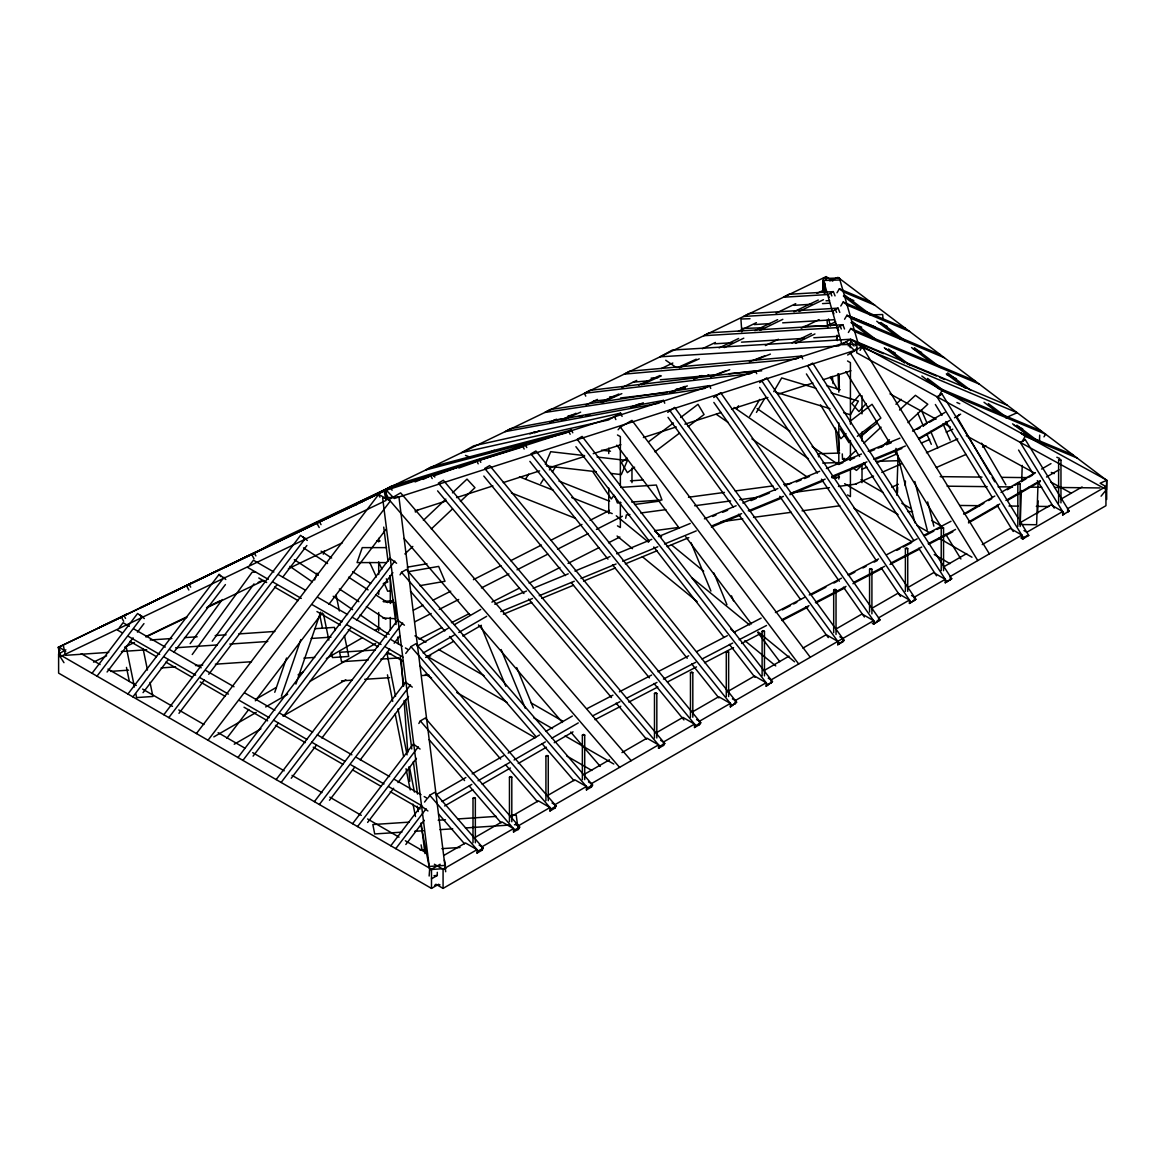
<?xml version="1.0" encoding="UTF-8"?>
<svg xmlns="http://www.w3.org/2000/svg" width="1165" height="1165" viewBox="0 0 1165 1165"><rect width="100%" height="100%" fill="white"/><g stroke="black" fill="none" stroke-linecap="round" stroke-linejoin="round"><path stroke-width="1.5" d="M844.174 458.311L844.072 461.471L855.955 450.447M1106.43 489.591L1106.75 480.126L857.018 343.296L856.683 352.777L1106.43 489.591L1101.071 496.188M896.715 495.183L898.084 455.602M897.458 492.722L897.647 487.334M905.249 485.703L905.409 480.97M1020.205 524.541L1021.385 490.494M1021.69 481.524L1022.244 465.403M1038.088 481.713L1036.602 524.731L1021.851 524.556M1039.442 442.292L1039.69 435.113M1037.651 513.401L1038.088 500.848M473.005 842.79L473.005 798.214L474.17 797.544L475.349 798.214L475.349 842.79M509.454 821.747L509.454 777.171L510.634 776.487L511.799 777.171L511.799 821.747M511.799 777.171L509.454 777.171M545.919 800.69L545.919 756.114L547.084 755.444L548.264 756.114L548.264 800.69M582.369 779.647L582.369 735.071L583.549 734.401L584.713 735.071L584.713 779.647M654.482 738.013L654.482 693.437L655.662 692.767L656.827 693.437L656.827 738.013M656.827 693.437L654.482 693.437M690.466 717.232L690.466 672.656L691.646 671.987L692.811 672.656L692.811 717.232M692.811 672.656L690.466 672.656M726.29 696.553L726.29 651.978L727.47 651.308L728.635 651.978L728.635 696.553M728.635 652.036L726.29 652.036M762.114 675.875L762.114 631.299L763.279 630.629L764.458 631.299L764.458 675.875M833.689 632.697L833.689 589.912L834.956 589.228L836.033 589.912L836.033 634.488M836.033 589.956L833.703 589.956M869.571 612.047L869.571 569.263L870.823 568.593L871.915 569.263L871.915 613.838M871.915 569.263L869.571 569.263M905.394 591.369L905.394 548.584L906.559 547.899L907.739 548.584L907.739 591.369M907.739 548.628L905.394 548.628M941.218 570.69L941.218 527.905L942.383 527.221L943.548 527.905L943.548 570.69M1017.831 526.463L1017.831 483.664L1018.996 482.994L1020.176 483.664L1020.176 526.463M1058.621 502.901L1058.621 460.117L1059.786 459.432L1060.966 460.117L1060.966 502.901M1060.966 460.16L1058.621 460.16M429.142 876.022L429.623 869.6L382.644 498.038L398.94 496.96L445.685 871.74M836.528 339.466L836.907 336.598M475.349 798.273L473.005 798.273M548.249 756.216L545.934 756.216M584.713 735.115L582.384 735.115M764.458 631.357L762.114 631.357M943.548 527.949L941.218 527.949M1020.161 483.723L1017.831 483.664M625.692 518.279L626.362 514.945L629.959 514.464M314.696 579.981L316.997 573.107M323.288 554.191L324.438 550.754M274.765 692.287L286.546 658.036M281.406 696.117L300.818 639.614M295.91 684.073L320.637 612.164M545.307 464.223L550.696 451.7L584.582 455.602M428.254 797.821L429.725 795.244L434.691 792.375L483.213 848.135L482.033 850.202L477.053 853.086L477.053 849.649L465.461 842.95L443.836 855.43M477.053 853.086L478.232 851.003L483.213 848.135M418.847 723.494L420.332 720.931L425.298 718.062L519.677 827.106L518.483 829.16L513.517 832.028L513.517 828.606L501.911 821.908L475.145 837.358M513.517 832.028L514.697 829.975L519.677 827.106M773.749 391.6L781.7 377.911L815.791 388.207M400.046 574.855L401.532 572.292L406.512 569.423L592.592 785.021L591.398 787.059L586.432 789.928L586.432 786.506L574.826 779.807L548.074 795.258M409.439 649.167L410.939 646.619L415.905 643.735L556.142 806.063L554.948 808.117L549.967 810.986L549.967 807.549L538.376 800.85L511.61 816.301M549.967 810.986L551.162 808.932L556.142 806.063M586.432 789.928L587.626 787.889L592.592 785.021M736.717 408.857L738.537 405.769M749.692 416.429L759.726 399.449M756.449 412.395L764.648 398.503M1022.826 440.341L1025.215 436.351L1077.072 457.976M836.994 292.779L839.382 288.803L870.43 301.881M840.781 306.016L843.183 302.026L905.278 328.21M844.581 319.254L846.97 315.264L940.126 354.524M848.382 332.476L850.77 328.486L974.959 380.853M848.266 345.889L851.95 339.758L1007.201 405.202M860.076 350.345L861.911 347.272L1017.162 412.716L1005.686 417.784M939.573 394.731L941.961 390.756L1045.573 434.181L1043.986 436.846M621.964 752.59L646.939 738.173L658.545 744.872L658.545 748.294L659.769 746.328L664.749 743.459L443.326 480.257L438.36 483.125L659.769 746.328M658.545 748.294L663.511 745.425L664.749 743.459M525.808 478.684L528.692 474.155M540.749 483.519L543.633 478.975M549.414 469.903L551.351 466.874M552.327 471.912L556.186 465.869M656.565 732.61L682.923 717.392L694.529 724.091L694.529 727.528L695.782 725.635L700.762 722.766L489.693 465.563L484.727 468.432L695.782 725.635M694.529 727.528L699.495 724.659L700.762 722.766M692.52 711.859L718.747 696.714L730.353 703.412L730.353 706.849L736.615 702.16L535.9 450.986L530.934 453.855L731.635 705.029M730.353 706.849L736.615 702.16M614.072 495.169L611.319 498.969L592.97 471.956M190.143 643.677L222.267 599.567M192.225 654.526L252.179 572.19L255.645 572.161M212.248 641.231L254.014 583.883M119.354 627.615L123.082 622.722L129.344 626.333M92.035 673.283L137.601 613.489L144.358 618.557M97.001 676.151L142.581 616.358M107.078 672.016L133.116 637.837M137.455 632.144L143.965 623.61M127.932 694.005L219.078 574.418L225.821 579.486M132.897 696.874L224.044 577.287M143.047 692.636L168.313 659.492M173.803 652.298L225.413 584.568M249.718 565.098L253.446 560.205L273.877 572M163.828 714.728L300.541 535.347L307.298 540.414M168.809 717.611L305.521 538.215M178.973 713.329L204.341 680.054M208.739 674.273L277.11 584.568M282.614 577.33L306.876 545.511M196.419 733.542L378.698 494.353L390.304 501.052L208.011 740.241M226.796 738.29L248.757 709.47M255.339 700.82L322.326 612.921M328.923 604.271L386.023 529.347M237.937 757.527L389.853 558.195L396.595 563.263M242.917 760.395L394.819 561.064M253.082 756.129L278.391 722.912M283.896 715.689L351.044 627.571M356.548 620.363L392.882 572.685M276.149 779.589L397.673 620.115L404.43 625.197M281.129 782.458L402.653 622.998M291.25 778.235L316.429 745.192M321.904 738.013L389.78 648.949M394.163 643.197L399.639 636.017M405.755 653.434L408.551 649.764L405.42 647.958M314.361 801.651L405.507 682.049L412.264 687.117M319.341 804.52L410.473 684.918M329.477 800.268L354.743 767.138M360.233 759.93L408.551 696.524M352.573 823.699L413.342 743.969L420.084 749.051M357.553 826.582L418.308 746.852M367.616 822.432L393.654 788.268M397.993 782.574L416.444 758.371M390.785 845.761L421.162 805.903L427.919 810.971M424.555 802.059L427.351 798.389L424.206 796.569M395.765 848.644L426.142 808.772M405.828 844.494L424.278 820.291M726.8 692.068L754.57 676.035L766.162 682.734L766.162 686.156L772.468 681.569L582.121 436.424L577.156 439.292L767.487 684.438M766.162 686.156L772.468 681.569M854.877 345.947L857.018 343.296M854.702 350.68L856.857 348.029M618.105 429.783L620.363 427.074L631.969 420.376L810.272 657.264M860.178 394.192L851.804 403.556L858.984 411.565L866.148 403.541M667.749 412.352L674.608 407.415L844.115 640.328L842.703 641.886M802.947 648.104L826.203 634.677L837.751 641.347L837.751 644.726L844.115 640.328M959.217 414.463L956.96 416.954L990.294 474.082M391.12 602.669L393.508 600.252M713.737 397.513L720.669 392.692L880.026 619.853L873.633 624.12L872.294 623.348M880.026 619.853L873.633 624.12L873.633 620.697L862.027 613.999L835.8 629.129M846.052 433.642L840.941 438.681L820.495 404.838M415.395 512.09L418.031 509.586M423.376 520.362L445.846 499.101M452.457 492.853L467.005 479.106L474.956 487.684L460.423 501.445M404.881 553.943L412.818 546.443M431.327 528.939L452.486 508.945M861.576 436.074L870.823 427.497M895.929 404.226L901.215 399.318M863.891 443.093L881.06 427.176M899.569 410.022L915.428 395.314L927.791 404.255L907.972 422.633M864.372 463.058L856.45 470.412L852.314 467.427M881.556 447.127L889.477 439.773M759.667 382.601L766.687 377.897L915.865 599.276L909.443 603.441L909.443 600.019L897.851 593.32L871.624 608.45M909.443 603.441L915.865 599.276M907.448 587.772L933.66 572.641L945.266 579.325L945.266 582.762L951.703 578.728L812.689 363.101L807.724 365.97L946.737 581.597M945.266 582.762L951.703 578.728M849.897 421.439L872.046 404.284L880.871 418.075L857.338 436.307M860.629 436.045L877.245 423.172M627.105 458.078L621.324 462.476L627.382 472.655L634.619 467.165M648.818 441.622L673.414 422.982M680.637 417.492L698.01 404.328L704.068 414.507L688.151 426.579M654.876 451.816L679.472 433.162M938.975 395.969L941.946 393.916L1018.37 518.527M1020.875 537.895L1022.783 539.002L1023.773 538.317L936.98 396.784L941.946 393.916M1020.249 521.614L1028.739 535.449L1026.802 535.58M847.625 355.019L862.013 346.398L989.376 553.87M1022.215 441.579L1025.2 439.511L1069.12 511.085L1067.65 512.105L1067.65 508.683L1105.949 486.562L1105.949 505.697L443.079 888.4L435.841 884.22M1019.928 522.837L1051.078 504.853L1062.669 511.551L1062.669 514.974L1064.155 513.954L1020.22 442.394L1025.2 439.511M438.739 884.22L431.487 888.4L58.614 673.122L58.614 653.987L65.866 649.808M255.645 699.35L276.076 687.554M298.08 674.855L302.784 672.132M326.36 658.531L362.504 637.663M375.072 630.396L379.79 627.673M213.821 736.892L256.242 712.398M265.678 706.951L287.668 694.253M309.672 681.554L375.669 643.444M234.238 744.231L260.96 728.809M282.964 716.111L345.816 679.821M417.245 646.124L448.205 628.255M454.394 624.688L480.694 609.484M423.157 652.997L454.117 635.129M458.762 632.449L486.621 616.358M425.662 657.453L453.52 641.376M462.811 636.017L481.378 625.285M912.574 431.123L944.961 412.425M917.103 429.39L920.19 427.613M923.263 425.837L926.35 424.045M929.437 422.269L935.612 418.701M919.01 438.215L949.868 420.405M954.499 417.74L960.659 414.172M918.908 439.161L946.679 423.128M436.132 794.69L465.884 777.521M472.145 773.91L503.455 755.823M508.158 753.114L539.468 735.028M545.73 731.416L572.35 716.053M442.045 801.564L471.796 784.394M478.058 780.768L509.367 762.696M514.071 759.988L545.38 741.901M551.642 738.29L578.262 722.926M444.637 805.976L472.815 789.71M482.208 784.278L510.401 768.012M518.221 763.483L546.414 747.216M554.234 742.702L573.034 731.853M963.601 514.071L994.808 496.042M1001.041 492.446L1035.379 472.626M1041.612 469.029L1050.976 463.612M966.702 513.153L983.872 503.251M988.561 500.542L991.677 498.737M1007.274 489.737L1011.963 487.028M1015.079 485.223L1018.195 483.431M1021.326 481.626L1026.001 478.917M1029.117 477.126L1032.248 475.32M968.494 522.051L999.701 504.037M1005.948 500.426L1040.272 480.606M1046.52 477.009L1059 469.801M968.494 522.939L998.128 505.828M1007.492 500.411L1040.272 481.495M584.481 774.23L609.47 759.813M764.196 670.487L788.996 656.157M943.315 567.064L966.673 553.579M982.241 544.594L1010.288 528.4L1021.88 535.099L1021.88 538.521L1025.608 536.381M1060.645 499.319L1082.096 486.941M58.614 653.987L431.487 869.265L440.181 864.241M434.385 864.241L443.079 869.265L477.053 849.649M479.135 845.106L482.033 846.78L513.517 828.606M515.585 824.063L518.483 825.737L549.967 807.549M552.05 803.005L554.948 804.68L586.432 786.506M588.5 781.963L591.398 783.637L658.545 744.872M660.613 740.328L663.511 742.003L694.529 724.091M696.597 719.548L699.495 721.222L730.353 703.412M732.421 698.869L735.319 700.544L766.162 682.734M768.245 678.19L771.143 679.865L873.633 620.697M909.443 600.019L878.599 617.829L878.599 621.251L877.26 620.479M911.525 595.461L914.423 597.135L945.266 579.325M1021.88 535.099L950.232 576.457L950.232 579.893M1062.669 511.551L1026.86 532.23L1023.948 530.556M431.487 878.832L437.283 875.483L437.283 872.294M837.722 644.755L842.717 641.857L842.717 638.464L839.834 636.804M1062.669 514.974L1069.12 511.085M1022.783 539.002L1028.739 535.449M121.422 617.159L126.621 614.173L98.399 628.052L121.422 617.159L123.665 621.265M182.716 587.335L256.984 551.657L140.557 607.693L191.803 582.922M263.115 548.511L275.246 541.565L390.362 487.057L392.081 490.232M390.362 487.057L378.217 494.018L224.874 566.991L322.152 520.406M311.71 525.4L306.715 527.454L318.584 521.745M434.807 477.111L433.365 474.359L423.157 479.383M346.413 508.29L363.553 501.052M480.796 462.345L479.397 459.563L474.17 462.534L458.835 468.024M525.415 444.768L520.187 447.724L386.096 489.125L391.324 486.169L525.415 444.768L526.784 447.564M571.447 429.987L566.205 432.929L425.793 469.961L431.021 467.019L571.447 429.987L572.772 432.783M620.596 413.153L608.348 419.997L461.602 452.661L473.849 445.802L620.596 413.153L622.081 416.4M663.497 400.41L658.24 403.338L505.159 431.632L510.416 428.691L663.497 400.41L664.749 403.221M709.514 385.615L704.257 388.528L544.856 412.454L550.113 409.541L709.514 385.615L710.737 388.44M585.733 396.129L584.539 393.289L589.81 390.377L755.546 370.82L756.726 373.659M755.546 370.82L750.275 373.732L584.539 393.289M801.564 356.039L796.277 358.937L624.236 374.125L629.508 371.227L801.564 356.039L802.714 358.878M833.354 291.629L788.763 294.323L783.477 297.221L828.067 294.527L833.354 291.629L835.043 295.895M838.101 308.157L748.906 313.574L743.62 316.472L832.815 311.055L838.101 308.157L839.79 312.424M842.834 324.7L709.048 332.826L703.776 335.709L837.562 327.598L842.834 324.7L844.523 328.967M850.8 339.233L838.465 345.99L660.089 356.81L672.409 350.053L850.8 339.233L853.392 345.801M587.16 708.568L612.936 695.17M619.372 691.821L651.599 675.059M658.036 671.71L688.646 655.808M696.699 651.614L727.31 635.697M733.746 632.347L761.138 618.12M775.424 612.542L804.418 597.456M809.253 594.951L841.48 578.204M847.916 574.855L878.526 558.938M886.58 554.744L917.19 538.842M923.627 535.492L951.019 521.25M782.356 609.863L790.423 605.669M793.642 603.994L796.86 602.32M811.364 594.776L825.854 587.247M833.907 583.053L837.125 581.379M850.013 574.68L854.848 572.175M862.901 567.981L866.134 566.307M874.187 562.127L877.405 560.452M896.73 550.39L899.962 548.715M903.181 547.04L911.234 542.861M925.738 535.317L933.791 531.138M937.01 529.463L940.228 527.789M592.548 715.936L619.94 701.694M626.377 698.345L656.987 682.428M663.438 679.078L695.651 662.332M702.087 658.982L732.698 643.065M739.149 639.716L766.526 625.474M781.584 619.882L808.976 605.654M815.413 602.305L846.023 586.388M854.076 582.194L884.686 566.292M891.123 562.943L921.733 547.026M928.17 543.676L955.562 529.434M782.079 620.566L807.855 607.154M815.908 602.975L844.902 587.903M852.955 583.709L881.949 568.637M890.002 564.442L918.996 549.37M928.665 544.346L952.824 531.779M595.009 719.664L620.785 706.267M628.838 702.087L657.832 687M667.487 681.976L696.495 666.904M704.548 662.725L733.542 647.638M741.595 643.459L760.92 633.41M413.459 610.169L423.186 605.218M432.899 600.266L450.724 591.208M473.412 579.66L500.95 565.651M510.678 560.715L541.448 545.045M551.176 540.109L581.961 524.439M590.058 520.318L609.499 510.43M414.973 621.731L431.166 613.489M439.263 609.368L458.704 599.48M481.393 587.946L508.93 573.937M517.042 569.816L547.812 554.147M557.54 549.21L588.325 533.541M596.422 529.42L622.343 516.241M418.992 639.206L441.666 627.673M451.394 622.722L469.204 613.649M491.892 602.116L519.43 588.107M529.158 583.155L559.943 567.501M568.039 563.379L598.825 547.725M608.538 542.774L619.882 537.007M59.153 653.973L59.153 647.012L285.338 537.793M288.614 536.206L291.891 534.619M300.075 530.658L303.366 529.085M306.643 527.497L327.947 517.216M331.224 515.629L826.174 276.6L832.757 281.144M549.895 422.371L556.448 419.211M585.951 404.969L597.427 399.42M622.008 387.552L636.76 380.431M661.341 368.548L672.817 363.014M702.32 348.772L715.427 342.437M738.377 331.355L756.405 322.647M776.065 313.152L795.739 303.657M817.044 293.362L825.228 289.401M719.111 347.913L738.625 338.491M754.876 330.642L777.638 319.647M793.904 311.798L818.296 300.017M724.281 347.592L743.794 338.17M760.061 330.321L782.822 319.327M799.074 311.477L823.466 299.696M146.717 636.207L186.05 617.217M207.355 606.921L220.462 600.601M258.164 582.398L261.441 580.811M765.405 345.554L778.409 339.263M801.17 328.282L819.068 319.632M791.967 342.845L811.379 333.481M825.941 326.448L835.64 321.758M795.535 343.311L814.947 333.947M832.742 325.355L835.975 323.797M60.187 656.711L58.25 647.303L384.13 491.018L386.066 500.426L60.187 656.711L63.973 662.681M93.52 662.113L106.612 655.837M124.626 647.201L134.456 642.483M145.916 636.993L186.866 617.348M206.511 607.926L263.829 580.447M288.396 568.666L342.437 542.744M529.9 433.992L534.837 431.778M561.195 419.924L576.02 413.269M600.718 402.158L618.848 394.018M638.609 385.134L660.016 375.509M678.132 367.368L696.248 359.213M489.387 452.53L494.339 450.316M534.531 432.885L539.468 430.657M562.535 420.303L580.651 412.148M602.057 402.522L621.833 393.639M641.595 384.756L661.356 375.873M679.472 367.732L699.248 358.849M693.699 379.251L701.927 375.538M829.815 280.954L837.955 277.357L1106.677 480.329L1106.677 499.465M861.954 469.291L866.906 467.107M876.823 462.723L896.642 453.986M921.413 443.05L929.67 439.409M946.184 432.128L952.795 429.201M855.401 484.101L873.561 476.092M881.818 472.437L901.637 463.699M926.423 452.763L957.79 438.914M891.735 487.203L898.346 484.291M936.325 467.529L966.047 454.408M982.576 447.127L985.867 445.671M1106.677 480.329L1100.153 483.213L1105.949 486.562M415.06 481.917L433.365 474.359M494.732 604.169L526.478 591.063M533.162 588.31L568.243 573.821M574.928 571.068L610.023 556.579M616.707 553.812L651.788 539.337M658.473 536.57L690.219 523.464M704.403 518.847L736.149 505.741M742.833 502.989L777.929 488.499M784.613 485.747L819.694 471.257M826.378 468.49L861.474 454.015M868.158 451.248L899.904 438.142M712.616 516.474L715.951 515.09M722.635 512.323L727.644 510.255M751.046 500.601L756.056 498.533M759.391 497.149L769.424 493.013M796.161 481.975L801.17 479.907M804.505 478.538L809.515 476.456M839.601 464.049L842.936 462.665M849.62 459.913L854.629 457.845M869.673 451.627L874.682 449.559M878.031 448.175L883.041 446.108M886.376 444.739L891.4 442.671M500.761 611.61L532.507 598.504M539.191 595.737L574.272 581.262M580.956 578.495L616.052 564.006M622.722 561.253L657.817 546.764M664.501 544.011L696.248 530.905M711.553 526.027L741.624 513.605M748.309 510.853L783.404 496.363M790.088 493.611L825.169 479.121M831.854 476.369L866.949 461.879M873.633 459.112L905.38 446.006M711.407 527.09L739.804 515.367M749.838 511.231L781.584 498.125M789.928 494.674L823.349 480.883M831.708 477.432L865.129 463.641M875.148 459.491L901.885 448.467M503.367 614.217L531.764 602.48M541.798 598.344L573.544 585.238M583.563 581.102L615.309 567.996M625.343 563.86L657.089 550.754M667.108 546.618L688.835 537.648M383.154 583.84L387.785 582.034L386.314 578.801M630.731 407.197L639.206 403.949M669.715 392.27L684.962 386.431M710.373 376.688L725.62 370.849M749.357 361.776L764.604 355.922M631.43 407.342L643.298 402.799M672.103 391.76L687.35 385.921M729.712 369.698L711.072 376.834L708.058 374.693M753.435 360.611L770.385 354.116M433.395 476.034L479.397 459.563M351.524 506.455L356.636 504.634M386.314 490.217L846.431 342.248L854.411 350.534L394.294 498.489L386.314 490.217L386.314 497.178M415.046 510.954L446.195 500.935M456.563 497.601L492.897 485.922M503.265 482.587L539.599 470.908M549.967 467.558L584.568 456.432M593.218 453.666L620.887 444.753M643.386 437.53L676.239 426.958M684.889 424.176L721.222 412.497M731.591 409.163L767.924 397.483M778.307 394.134L812.893 383.008M823.276 379.674L850.945 370.776M407.269 567.18L426.972 563.758M408.201 571.709L438.652 566.408L444.986 581.291L419.91 585.646M391.251 590.626L387.668 591.252L384.159 582.981M568.112 415.876L571.695 415.352M636.163 405.668L639.745 405.129M553.885 420.143L566.423 418.264M578.961 416.386L582.544 415.847M586.126 415.308L589.708 414.769M634.561 504.489L659.725 501.11M688.471 497.251L724.426 492.416M735.202 490.96L772.948 485.892M783.739 484.436L790.918 483.475M832.261 477.912L839.455 476.951M640.735 513.008L665.899 509.629M694.66 505.756L730.601 500.935M739.6 499.727L757.57 497.309M793.511 492.475L829.465 487.64M838.451 486.431L856.421 484.014M654.701 530.658L678.059 527.512M721.193 521.716L742.76 518.818M753.551 517.362L791.297 512.294M802.073 510.838L839.819 505.77M609.586 396.974L614.989 396.348M676.239 389.11L685.253 388.047M593.509 401.168L607.926 399.464M620.523 397.979L667.37 392.445M670.967 392.022L674.564 391.6M651.089 378.144L658.327 377.504M633.134 382.178L649.429 380.737M660.293 379.775L716.446 374.824M729.115 373.703L761.721 370.82M150.183 639.993L171.867 638.507M184.521 637.648L197.162 636.774M215.234 635.537L226.083 634.794M238.723 633.92L274.867 631.445M314.608 628.721L334.486 627.367L335.141 630.498M108.753 652.371L65.386 655.342L63.449 645.934M121.408 651.512L146.703 649.779M175.609 647.784L217.171 644.944M229.811 644.07L267.761 641.478M311.128 638.493L331.006 637.139M110.559 671.389L128.631 670.152M161.149 667.924L175.609 666.919M195.487 665.565L202.71 665.069M215.365 664.196L251.494 661.72M303.905 658.138L314.739 657.395M630.469 480.825L642.949 479.995M620.654 487.407L656.317 485.033L661.968 499.989L631.648 502.013M620.945 502.727L617.392 502.96L614.872 496.305M383.431 601.402L392.488 600.805M375.348 649.953L339.656 652.298L341.52 661.705L368.286 659.943M390.741 653.696L387.115 653.944L395.518 696.437M380.78 659.128L398.634 657.948M427.191 656.07L430.759 655.837M341.52 680.841L352.223 680.142M364.718 679.312L389.707 677.666M421.832 675.554L428.982 675.088M409.148 822.14L372.844 824.543L374.708 833.951L401.925 832.16M438.186 820.233L445.452 819.752M458.151 818.922L496.275 816.403M510.794 815.442L516.241 815.092L518.105 829.713M414.638 831.315L423.71 830.718M440.05 829.64L452.748 828.81M465.461 827.965L509.018 825.097M514.464 824.733L518.105 824.5M420.084 850.101L423.71 849.853M441.855 848.659L460.015 847.465M429.623 869.6L445.918 868.522M434.021 875.701L437.283 875.483M434.574 885.225L440.006 884.876M826.029 300.803L829.596 300.585M793.991 305.332L811.83 304.24M822.534 303.599L829.669 303.162M754.134 324.569L770.196 323.593M782.676 322.836L834.402 319.705M714.378 343.806L732.465 342.714M741.493 342.161L804.782 338.331M813.811 337.777L839.12 336.248M756.959 358.849L760.556 358.631M699.16 376.295L713.577 375.421M823.058 282.076L823.32 292.721L823.247 280.488L839.63 279.979M749.998 318.715L740.925 319.006L741.814 331.938M869.935 314.929L882.648 314.521L883.099 319.254M741.814 328.457L763.614 327.773M803.602 326.506L827.223 325.763M839.717 453.054L818.267 453.724L818.573 456.884M847.436 459.156L842.513 459.316L842.28 453.913M822.738 463.073L838.815 462.563M876.342 461.384L899.584 460.641M376.688 540.924L380.154 540.924M386.547 547.623L362.242 547.623L357.058 562.593L386.562 562.593M940.155 476.631L982.008 477.111M1002.031 477.344L1027.515 477.635M947.101 486.184L987.148 486.65M998.07 486.781L1012.633 486.941M1029.015 487.13L1041.743 487.276M1054.485 487.421L1099.993 487.946M959.844 505.464L979.867 505.697M1008.992 506.032L1018.094 506.134M1036.297 506.353L1049.024 506.498M907.637 511.522L912.559 511.581M383.3 601.635L395.051 602.436L396.1 618.804L382.688 617.887M601.562 450.2L610.489 451.219M597.062 457.029L627.382 460.525L621.324 474.606L610.62 473.383M546.414 465.985L596.349 471.738M826.553 385.6L840.183 389.722M831.126 392.838L858.387 401.08L850.435 414.784L843.62 412.73M775.453 392.124L829.99 408.609M558.982 481.145L609.586 501.227M465.476 455.384L470.543 457.394M519.459 476.805L553.186 490.188M571.738 497.557L612.222 513.619M511.391 492.926L575.481 518.352M1072.805 454.758L1020.948 433.132L1025.215 436.351M1041.306 430.963L937.694 387.523L941.961 390.756M1014.307 425.356L1022.666 428.851M874.711 305.114L843.649 292.022L839.382 288.803M844.028 296.463L853.829 300.599M909.545 331.428L847.45 305.259L843.183 302.026M878.876 322.792L887.046 326.229M849.198 315.992L875.337 327.001M944.393 357.757L851.251 318.482L846.97 315.264M851.702 322.967L861.692 327.176M913.244 348.903L921.573 352.413M979.241 384.071L855.037 331.719L850.77 328.486M885.284 348.757L895.215 352.937M946.562 374.577L956.494 378.771M856.872 342.481L883.376 353.65M906.559 363.422L936.354 375.989M939.674 377.387L944.64 379.484M956.946 402.537L959.785 403.745M1056.83 457.262L1059.684 458.471M1051.311 472.422L1054.165 473.631M889.958 393.887L936.077 419.167M944.043 423.521L950.392 427.002M966.309 435.725L1034.709 473.194M1050.612 481.902L1071.29 493.232M847.523 360.975L850.421 362.65L850.421 424.206M860.935 479.718L882.954 492.416M901.812 503.309L911.248 508.756M931.694 520.566L941.116 526.012M844.625 483.693L898.069 514.551M916.942 525.444L929.524 532.711M938.961 538.157L971.974 557.22M847.523 494.936L850.421 496.61L850.421 469.451M854.047 508.275L912.224 541.856M934.243 554.569L949.956 563.642M617.465 434.967L620.363 436.642L620.363 485.718M617.465 525.852L620.363 527.527L620.363 502.086M414.944 635.828L425.939 642.177M438.506 649.429L484.043 675.729M531.153 702.932L562.564 721.062M384.508 631.648L389.212 634.372M426.9 656.128L506.993 702.364M533.687 717.786L552.53 728.664M565.098 735.916L613.78 764.022M278.595 574.724L305.317 590.16M317.87 597.412L347.578 614.552M352.267 617.261L386.663 637.124M391.353 639.833L402.304 646.153M247.854 567.544L268.285 579.34M273.003 582.063L301.298 598.402M312.278 604.737L341.986 621.892M346.675 624.6L381.072 644.463M385.761 647.172L402.959 657.104M258.79 577.971L266.654 582.515M274.518 587.043L298.094 600.659M316.938 611.552L340.398 625.081M348.204 629.595L377.911 646.75M387.304 652.167L402.93 661.196M425.327 674.36L431.618 677.986M456.738 692.491L535.259 737.824M566.671 755.954L591.791 770.458M134.019 629.042L165.27 647.085M169.959 649.779L201.21 667.822M205.885 670.53L234.019 686.768M244.985 693.102L274.853 710.344M279.571 713.067L312.584 732.13M317.302 734.853L351.888 754.818M356.606 757.541L389.62 776.604M394.338 779.327L421.06 794.748M117.49 630.061L122.179 632.77M128.427 636.381L159.678 654.41M164.367 657.118L195.618 675.161M200.293 677.87L228.413 694.107M239.393 700.442L269.261 717.684M273.979 720.407L306.992 739.469M311.71 742.192L344.724 761.255M351.014 764.881L384.028 783.943M388.746 786.666L421.759 805.729M129.97 641.376L156.532 656.711M165.911 662.128L192.473 677.462M200.278 681.962L225.267 696.393M244.038 707.228L267.63 720.844M275.479 725.387L305.361 742.629M313.21 747.173L343.093 764.415M352.514 769.861L380.824 786.2M390.246 791.647L420.128 808.889M81.23 653.652L100.117 664.56M107.981 669.089L136.29 685.442M142.596 689.083L172.478 706.34M178.769 709.966L203.948 724.499M218.103 732.683L244.854 748.119M252.718 752.663L284.187 770.822M292.051 775.366L321.948 792.622M329.811 797.166L361.281 815.34M367.572 818.966L399.027 837.14M405.333 840.766L427.351 853.479M321.118 551.176L331.632 558.006M352.646 571.695L370.674 583.417M303.526 547.87L327.554 563.51M348.583 577.185L368.096 589.898M375.611 594.776L387.625 602.596M294.294 559.666L318.322 575.306M339.35 588.98L358.878 601.693M366.378 606.572L385.906 619.285M757.119 408.551L789.812 431.123M812.121 446.515L837.387 463.961M665.739 360.247L676.151 367.441M734.125 407.444L808.452 458.748M833.718 476.194L836.688 478.247M716.286 414.274L728.183 422.487M751.964 438.899L806.966 476.864M289.837 566.336L312.264 581.816M333.19 596.262L352.616 609.674M360.101 614.829L384.013 631.343M59.153 647.012L65.735 651.555M844.727 295.138L869.381 313.764M880.988 322.53L905.642 341.17M914.35 347.738L940.461 367.456M947.713 372.946L970.926 390.479M988.284 403.585L1006.851 417.609M1016.841 425.167L1039.69 442.423M843.373 296.026L863.673 311.361M876.735 321.22L899.948 338.753M911.554 347.519L933.311 363.961M946.359 373.819L965.217 388.076M984.017 402.26L1001.143 415.206M1012.574 423.827L1032.554 438.928M852.314 321.598L875.498 339.117M888.545 348.976L910.287 365.402M927.544 378.436L944.393 391.163M850.96 322.487L872.702 338.913M884.293 347.665L904.593 362.999M921.85 376.033L938.684 388.76M851.95 339.758L861.911 347.272M654.541 530.949L661.56 536.686M671.389 544.739L703.675 571.185M616.256 515.804L648.556 542.235M692.068 577.884L749.634 625.008M758.065 631.911L794.574 661.793M617.071 536.016L632.522 548.657M642.352 556.71L697.107 601.548M730.804 629.144L735.013 632.58M744.843 640.634L775.73 665.929M429.725 795.244L478.232 851.003M438.593 813.986L464.573 843.853M401.532 572.292L587.626 787.889M410.415 591.15L444.797 630.979M449.544 636.483L536.089 736.746M542.016 743.62L574.025 780.71M410.939 646.619L551.162 808.932M419.851 665.492L500.702 759.085M505.45 764.589L537.546 801.738M420.332 720.931L514.697 829.975M429.157 739.688L464.544 780.565M469.262 786.025L501.096 822.825M631.168 760.672L400.629 492.868L389.023 499.567L619.576 767.371M404.007 538.419L470.209 615.324M478.495 624.935L562.433 722.446M570.719 732.057L600.266 766.395M437.589 490.873L523.944 593.538M528.619 599.087L611.479 697.573M616.139 703.121L646.488 739.193M483.81 476.063L565.462 575.568M571.214 582.573L649.415 677.884M654.016 683.491L683.928 719.926M303.031 536.774L304.808 538.973M219.078 574.418L220.855 576.617M140.091 614.916L141.868 617.115M529.857 461.369L607.955 559.113M612.484 564.777L687.204 658.269M691.719 663.948L718.892 697.937M575.903 446.676L649.327 541.244M653.783 546.968L723.858 637.226M729.421 644.391L755.007 677.346M620.363 427.074L798.68 663.963M616.795 445.161L679.151 528.007M685.719 536.716L751.352 623.916M757.905 632.639L779.793 661.705M669.627 410.284L839.135 643.197M668.011 417.347L733.193 506.921M738.537 514.26L800.515 599.436M805.86 606.776L828.3 637.605M715.689 395.561L875.046 622.722M713.854 402.435L775.526 490.349M779.72 496.319L839.295 581.248M843.475 587.204L864.386 616.999M761.706 380.766L910.884 602.159M759.638 387.435L817.393 473.136M821.442 479.15L876.153 560.336M881.221 567.85L900.472 596.422M806.398 373.936L859.639 456.52M863.585 462.636L913.855 540.633M918.792 548.278L936.529 575.801M840.213 428.953L849.023 442.744M58.25 647.303L60.143 650.288M1018.574 450.054L1033.588 474.504M1037.331 480.621L1054.223 508.115M850.421 353.082L977.77 560.569M845.907 371.635L889.638 442.86M894.385 450.593L940.956 526.463M945.703 534.211L960.907 558.982M935.364 404.517L942.019 415.352M945.82 421.555L992.332 497.426M997.08 505.159L1013.23 531.488M830.164 377.096L837.606 389.401M981.556 443.181L1005.876 484.873M992.099 477.169L994.793 481.8M384.29 490.538L388.294 497.877M378.217 494.018L379.95 497.178M319.56 521.891L321.045 524.643M316.953 523.391L319.195 527.497M254.378 553.157L255.878 555.894M251.786 554.642L254.028 558.749M189.211 584.408L190.696 587.145M186.604 585.893L188.847 590.014M124.029 615.673L125.529 618.411M430.759 475.844L432.215 478.597M476.776 461.049L478.189 463.83M522.808 446.253L524.163 449.049M568.826 431.458L570.151 434.268M614.479 416.575L615.863 419.589M378.931 562.68L381.887 569.132M369.727 562.462L376.368 576.981M942.98 423.783L950.116 440.181M921.384 410.124L927.107 423.245M930.675 431.443L937.81 447.855M917.729 413.124L923.452 426.259M927.02 434.458L931.301 444.302M731.489 595.839L733.542 600.834M713.927 573.02L726.916 604.664M691.078 542.744L710.898 591.048M516.736 667.589L533.337 707.956M501.125 649.56L525.328 708.422M480.897 625.736L505.799 686.272M830.718 293.07L831.839 295.91M835.451 309.613L836.587 312.453M828.067 294.527L829.189 297.366M840.198 326.156L841.319 328.996M832.815 311.055L833.936 313.909M837.562 327.598L838.683 330.438M828.519 319.006L830.514 325.967M927.675 501.926L933.864 526.158M914.845 481.509L927.224 529.988M895.929 448.394L914.947 522.837M336.146 595.242L339.379 610.984M344.418 635.464L348.728 656.448L332.447 657.57L331.37 652.313M323.448 613.853L328.85 640.08M319.851 615.499L322.37 627.731M143.135 648.92L147.474 670.05M150.008 682.384L152.906 696.466L136.611 697.587L135.897 694.063M126.111 646.517L134.441 687.015M126.475 667.414L129.373 681.496M444.389 860.061L445.438 865.377L429.142 866.454L420.725 823.946M397.979 708.844L407.08 754.876M409.527 767.284L414.434 792.069M417.23 806.238L418.279 811.554M387.464 674.841L392.722 701.417M395.168 713.81L403.571 756.303M406.032 768.711L410.226 789.957M413.022 804.127L415.483 816.519M421.075 844.858L422.138 850.173M383.722 527.119L388.047 561.384M389.882 575.816L396.027 624.513M397.629 637.139L398.547 644.347M400.134 656.973L403.789 685.836M405.609 700.267L411.769 748.964M413.371 761.59L417.478 794.064M421.118 822.912L424.992 853.581M823.247 280.488L824.456 293.158M827.034 320.288L827.718 327.525M832.349 376.368L833.033 383.605M837.664 432.463L839.382 450.549M835.436 428.079L837.839 453.403M401.197 659.303L403.09 686.2M404.109 700.544L407.794 752.561M408.813 766.905L409.832 781.249M837.096 335.171L837.329 340.573M838.815 374.751L839.368 387.348M838.014 373.645L838.727 389.838M850.144 344.418L850.217 347.723M914.423 597.135L914.423 600.572M862.013 395.78L862.013 413.881M862.013 431.982L862.013 441.04M862.013 464.573L862.013 482.674M850.421 440.487L850.421 460.408M838.815 374.067L838.815 392.168M838.815 422.939L838.815 464.573M838.815 473.616L838.815 479.048M826.174 276.6L826.174 280.081M824.922 283.11L824.922 293.551M771.143 679.865L771.143 683.287M735.319 700.544L735.319 703.966M699.495 721.222L699.495 724.659M663.511 742.003L663.511 745.425M631.969 468.112L631.969 482.66M608.756 448.117L608.756 453.578M608.756 488.106L608.756 513.561M591.398 783.637L591.398 787.059M554.948 804.68L554.948 808.117M518.483 825.737L518.483 829.16M482.033 846.78L482.033 850.202M443.079 869.265L443.079 888.4M431.487 869.265L431.487 888.4M390.304 575.787L390.304 603.485M390.304 617.421L390.304 630.09M378.698 538.317L378.698 541.929M378.698 561.85L378.698 574.52M378.698 590.815L378.698 594.427M378.698 612.528L378.698 630.629M839.368 277.998L822.985 278.522L841.96 344.68L858.328 344.17L839.368 277.998"/></g></svg>
